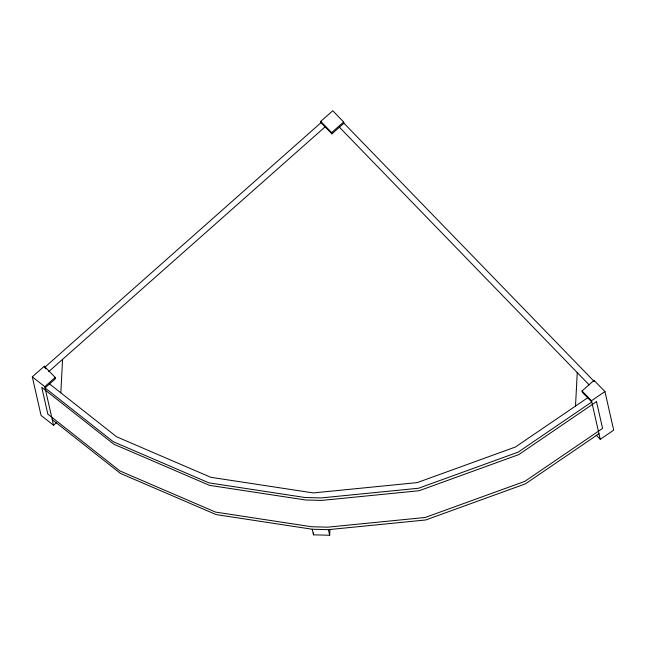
<?xml version="1.0" encoding="UTF-8"?>
<svg xmlns="http://www.w3.org/2000/svg" width="646" height="646" viewBox="0 0 646 646"><rect width="100%" height="100%" fill="white"/><g stroke="black" fill="none" stroke-linecap="round" stroke-linejoin="round"><path stroke-width="0.97" d="M60.837 392.825L62.565 359.362M329.977 529.445L329.678 535.251L313.48 534.831L313.576 532.902M575.513 406.068L577.249 372.605M56.517 422.613L53.529 425.254L41.061 415.426L32.3 376.852L44.316 366.209L55.209 377.442L55.491 378.685L45.05 387.923L113.268 441.711L208.924 482.853L305.001 497.501L321.191 497.921L418.527 488.247L518.181 452.119L591.768 401.99L582.312 392.235L582.03 390.983L594.045 380.341L604.939 391.573L613.7 430.147L600.247 439.312L596.193 435.138M343.93 123.224L331.915 133.875L321.022 122.643L320.739 121.391L332.763 110.749L343.648 121.981L343.93 123.224L594.328 381.584L594.045 380.341M45.963 368.858L44.598 367.453L321.022 122.643M48.684 371.66L325.108 126.85M53.529 425.254L44.768 386.679L55.209 377.442M331.915 133.875L331.624 132.632L343.648 121.981M587.682 397.774L515.403 447.024L417.243 482.602L313.342 492.93L210.79 477.297L116.563 436.761L49.556 383.934M600.247 439.312L591.486 400.738L604.939 391.573M598.979 433.716L525.392 483.854L425.73 519.973L328.402 529.647L312.204 529.236L216.135 514.587L120.471 473.437L52.261 419.658M32.3 376.852L44.768 386.679M339.425 127.222L589.128 384.855M320.739 121.391L331.624 132.632M582.03 390.983L591.486 400.738M328.402 529.647L329.678 535.251M312.204 529.236L313.48 534.831M44.316 366.209L44.598 367.453M596.5 401.634L518.746 454.614L419.092 490.734L321.756 500.408L305.566 499.988L209.49 485.348L113.833 444.198L41.756 387.366L47.836 414.118L119.906 470.95L215.57 512.1L311.638 526.748L327.837 527.16L425.165 517.486L524.827 481.367L602.581 428.387L596.5 401.634"/></g></svg>
